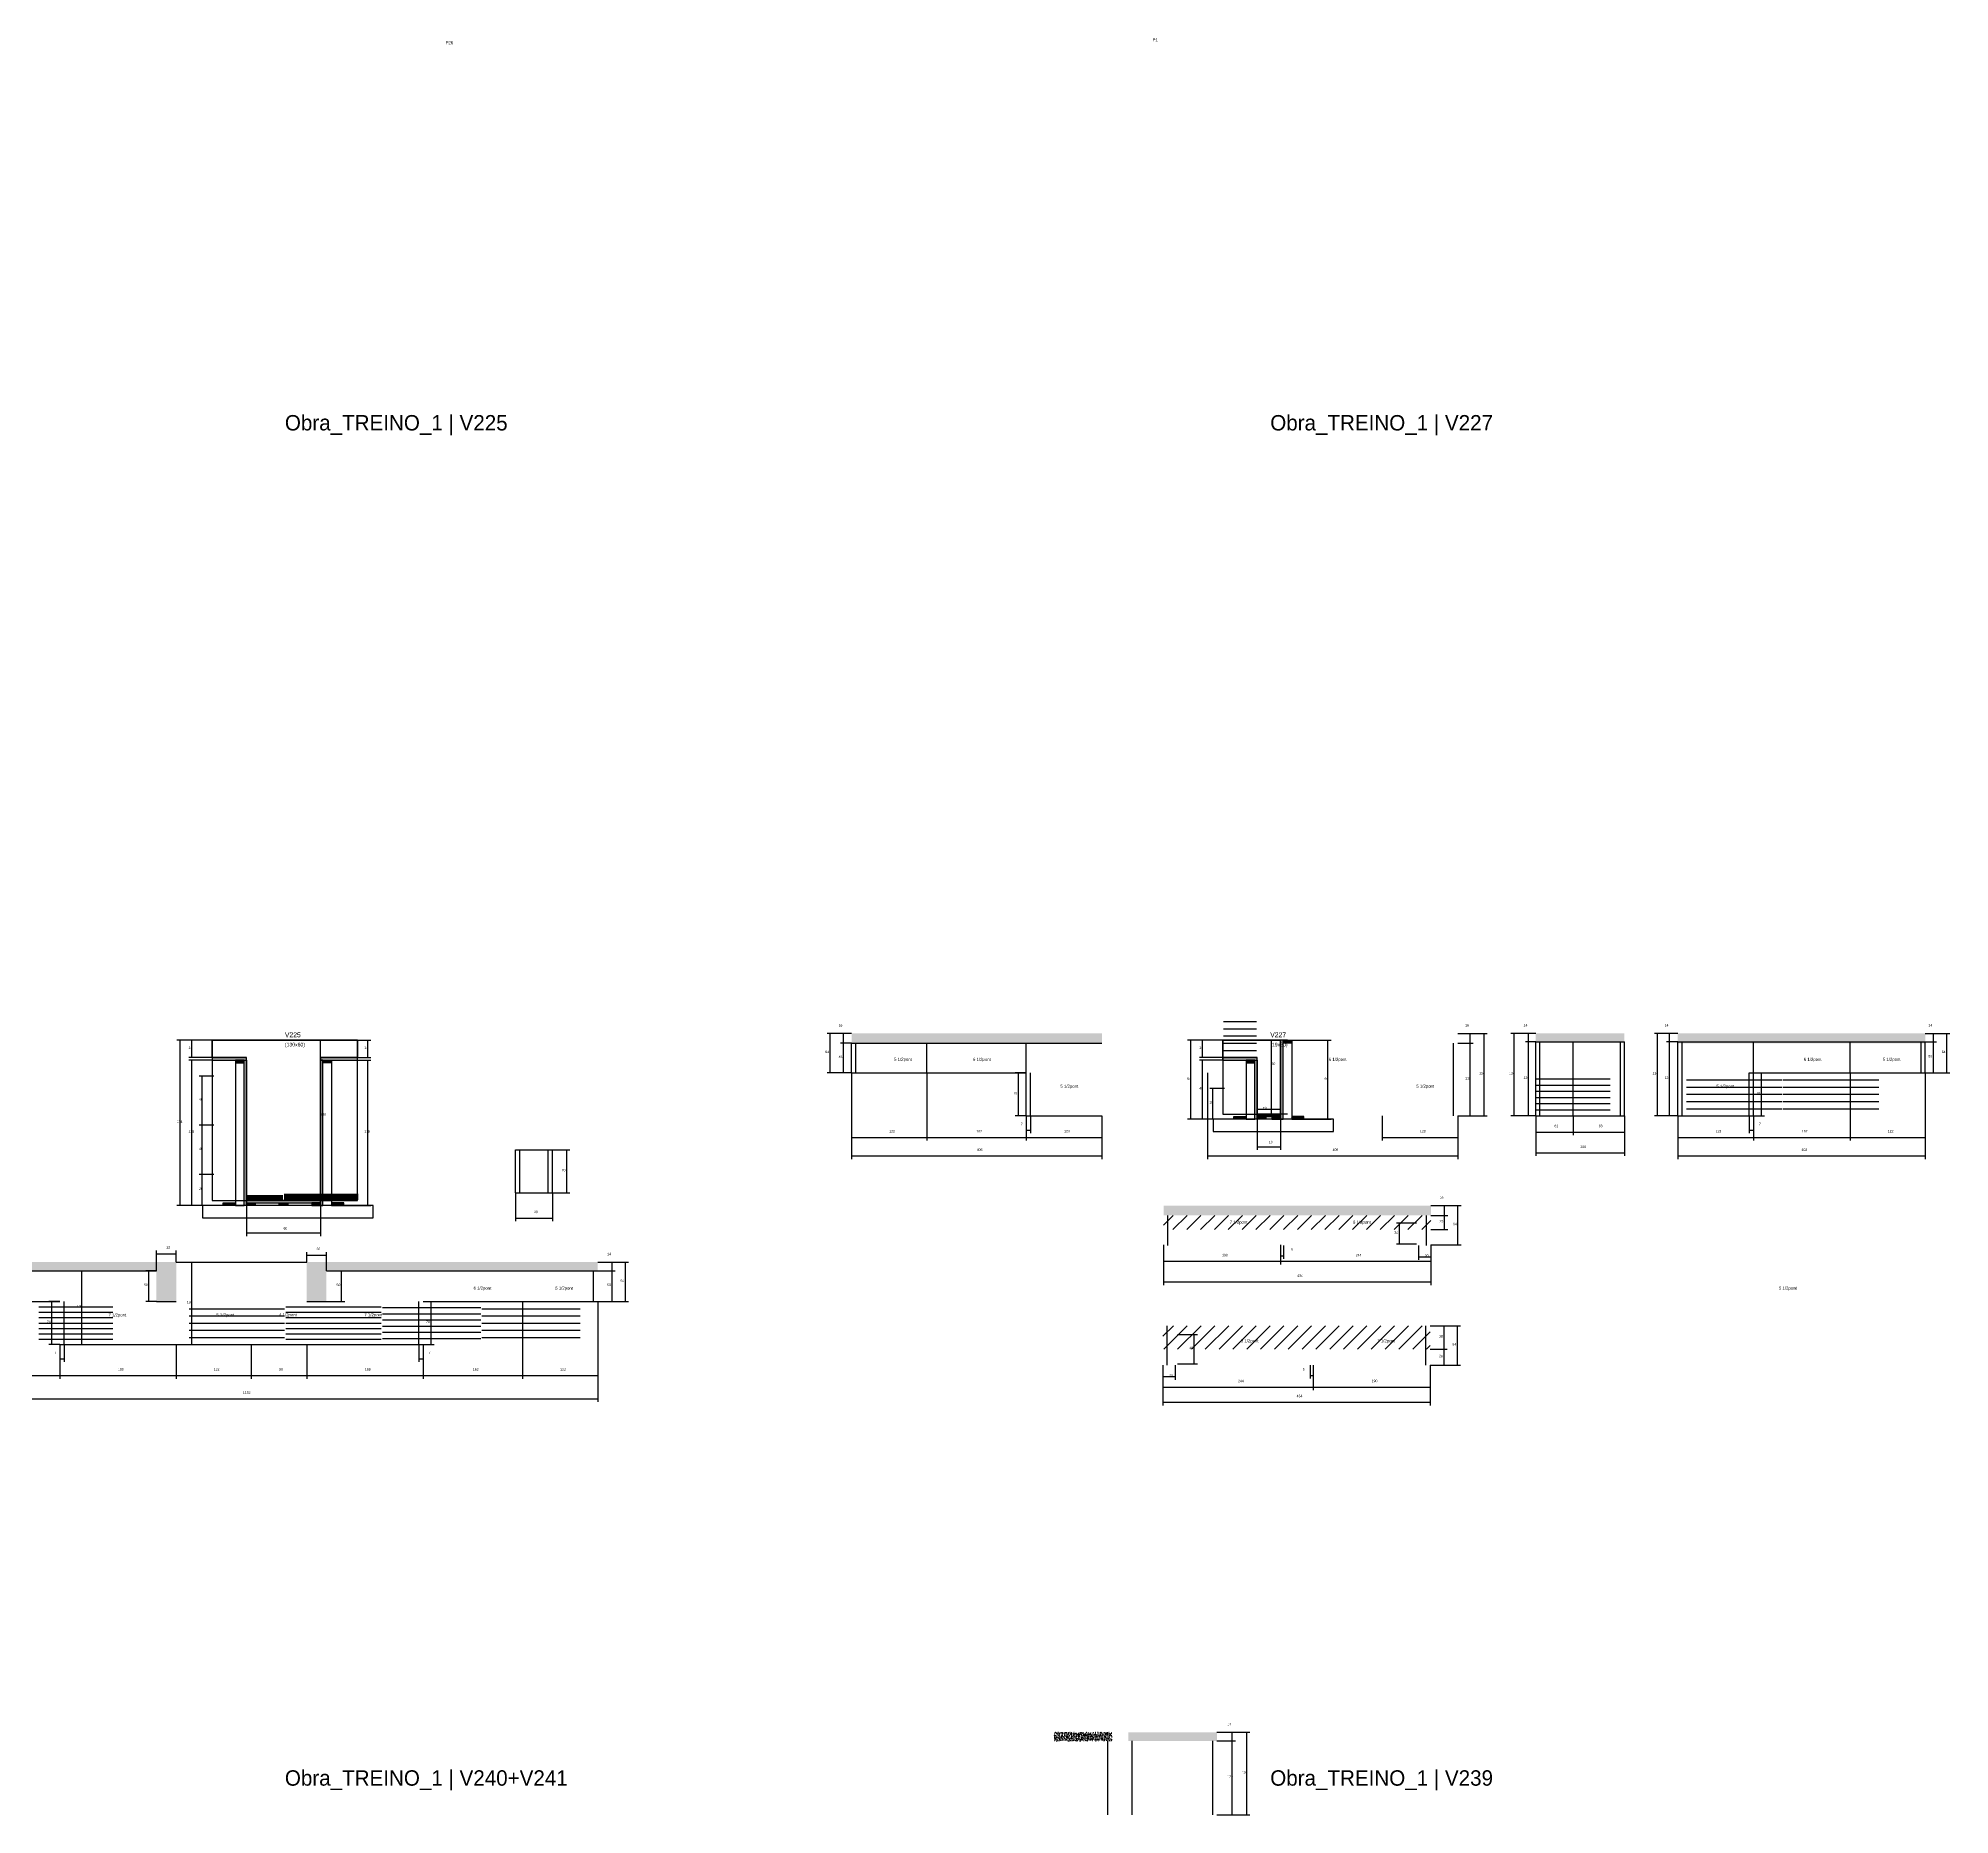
# Model space of a CAD drawing. Header units: metres. Extents: x -2848 to 22762, y -45195 to 1016.
# Drawn here: x 12400 to 15503, y -16657 to -13773 of the extents above; entities that cross this region are included whole.
import ezdxf

# ---------------------------------------------------------------- set-up
doc = ezdxf.new("R2010")
doc.units = ezdxf.units.M
for name, color, linetype in [('CONCRETO', 251, 'Continuous'), ('COTA', 4, 'Continuous'), ('Cota Seção (2x)', 4, 'Continuous'), ('Hachura', 253, 'Continuous'), ('LABEL_ID', 3, 'Continuous'), ('Madeira', 126, 'Continuous'), ('NOMENCLATURA', 7, 'Continuous'), ('Painéis', 200, 'Continuous'), ('REAPROVEITAMENTO', 251, 'Continuous'), ('SARR_2.2x7', 40, 'Continuous'), ('Texto Seção', 7, 'Continuous')]:
    doc.layers.add(name, color=color, linetype=linetype)

msp = doc.modelspace()

# ---------------------------------------------------------------- hatches: boundary and pattern name
at = {"layer": 'COTA'}
h = msp.add_hatch(dxfattribs=at)
h.set_pattern_fill('AR-CONC', scale=0.03)
h.paths.add_polyline_path([(14126.8, -15404.7), (14126.8, -15388.7), (14126.8, -15388.7), (13720.3, -15388.7), (13720.3, -15388.7), (13720.3, -15404.7), (13720.3, -15404.7), (14126.8, -15404.7)])
h = msp.add_hatch(dxfattribs=at)
h.set_pattern_fill('AR-CONC', scale=0.03)
h.paths.add_polyline_path([(14975, -15402.7), (14975, -15388.7), (14975, -15388.7), (14831, -15388.7), (14831, -15388.7), (14831, -15402.7), (14831, -15402.7), (14975, -15402.7)])
h = msp.add_hatch(dxfattribs=at)
h.set_pattern_fill('AR-CONC', scale=0.03)
h.paths.add_polyline_path([(15061.7, -15404.7), (15061.7, -15388.7), (15061.7, -15388.7), (15463.7, -15388.7), (15463.7, -15388.7), (15463.7, -15404.7), (15463.7, -15404.7), (15061.7, -15404.7)])
h = msp.add_hatch(dxfattribs=at)
h.set_pattern_fill('AR-CONC', scale=0.03)
h.paths.add_polyline_path([(14226.8, -15668.2), (14226.8, -15684.2), (14226.8, -15684.2), (14660.8, -15684.2), (14660.8, -15684.2), (14660.8, -15668.2), (14660.8, -15668.2), (14226.8, -15668.2)])
h = msp.add_hatch(dxfattribs=at)
h.set_pattern_fill('AR-CONC', scale=0.03)
h.paths.add_polyline_path([(12155.5, -15774), (12591.5, -15774), (12591.5, -15774), (12591.5, -15824), (12591.5, -15824), (12623.5, -15824), (12623.5, -15824), (12623.5, -15760), (12623.5, -15760), (12155.5, -15760), (12155.5, -15760), (12155.5, -15774)])
h = msp.add_hatch(dxfattribs=at)
h.set_pattern_fill('AR-CONC', scale=0.03)
h.paths.add_polyline_path([(13308, -15774), (12867.5, -15774), (12867.5, -15774), (12867.5, -15824), (12867.5, -15824), (12835.5, -15824), (12835.5, -15824), (12835.5, -15760), (12835.5, -15760), (13308, -15760), (13308, -15760), (13308, -15774)])
h = msp.add_hatch(dxfattribs=at)
h.set_pattern_fill('AR-CONC', scale=0.03)
h.paths.add_polyline_path([(14049, -16523.2), (14049, -16537.2), (14049, -16537.2), (14143, -16537.2), (14143, -16537.2), (14143, -16523.2), (14143, -16523.2), (14049, -16523.2)])
h = msp.add_hatch(dxfattribs=at)
h.set_pattern_fill('AR-CONC', scale=0.03)
h.paths.add_polyline_path([(14169.4, -16537.2), (14169.4, -16523.2), (14169.4, -16523.2), (14313.4, -16523.2), (14313.4, -16523.2), (14313.4, -16537.2), (14313.4, -16537.2), (14169.4, -16537.2)])
at = {"layer": 'Hachura'}
h = msp.add_hatch(color=8, dxfattribs=at)
h.dxf.hatch_style = 1
h.paths.add_polyline_path([(14420.8, -15400), (14416.8, -15400), (14416.8, -15400), (14416.8, -15528), (14416.8, -15528), (14420.8, -15528), (14420.8, -15528), (14420.8, -15400)])
h = msp.add_hatch(dxfattribs=at)
h.set_pattern_fill('ANSI31', scale=0.5)
h.paths.add_polyline_path([(14420.8, -15404.4), (14420.8, -15400), (14420.8, -15400), (14434.8, -15400), (14434.8, -15400), (14434.8, -15404.4), (14434.8, -15404.4), (14420.8, -15404.4)])
h = msp.add_hatch(color=8, dxfattribs=at)
h.dxf.hatch_style = 1
h.paths.add_polyline_path([(12737.8, -15432), (12737.8, -15428), (12737.8, -15428), (12682.2, -15428), (12682.2, -15428), (12682.2, -15432), (12682.2, -15432), (12737.8, -15432)])
h = msp.add_hatch(dxfattribs=at)
h.set_pattern_fill('ANSI31', scale=0.5)
h.paths.add_polyline_path([(12733.8, -15436.4), (12733.8, -15432), (12733.8, -15432), (12719.8, -15432), (12719.8, -15432), (12719.8, -15436.4), (12719.8, -15436.4), (12733.8, -15436.4)])
h = msp.add_hatch(color=8, dxfattribs=at)
h.dxf.hatch_style = 1
h.paths.add_polyline_path([(12733.8, -15432), (12737.8, -15432), (12737.8, -15432), (12737.8, -15668), (12737.8, -15668), (12733.8, -15668), (12733.8, -15668), (12733.8, -15432)])
h = msp.add_hatch(color=8, dxfattribs=at)
h.dxf.hatch_style = 1
h.paths.add_polyline_path([(12917.8, -15432), (12917.8, -15428), (12917.8, -15428), (12857.8, -15428), (12857.8, -15428), (12857.8, -15432), (12857.8, -15432), (12917.8, -15432)])
h = msp.add_hatch(color=8, dxfattribs=at)
h.dxf.hatch_style = 1
h.paths.add_polyline_path([(12861.8, -15432), (12857.8, -15432), (12857.8, -15432), (12857.8, -15668), (12857.8, -15668), (12861.8, -15668), (12861.8, -15668), (12861.8, -15432)])
h = msp.add_hatch(dxfattribs=at)
h.set_pattern_fill('ANSI31', scale=0.5)
h.paths.add_polyline_path([(12861.8, -15436.4), (12861.8, -15432), (12861.8, -15432), (12875.8, -15432), (12875.8, -15432), (12875.8, -15436.4), (12875.8, -15436.4), (12861.8, -15436.4)])
h = msp.add_hatch(color=8, dxfattribs=at)
h.dxf.hatch_style = 1
h.paths.add_polyline_path([(14378.8, -15432), (14378.8, -15428), (14378.8, -15428), (14323.2, -15428), (14323.2, -15428), (14323.2, -15432), (14323.2, -15432), (14378.8, -15432)])
h = msp.add_hatch(dxfattribs=at)
h.set_pattern_fill('ANSI31', scale=0.5)
h.paths.add_polyline_path([(14374.8, -15436.4), (14374.8, -15432), (14374.8, -15432), (14360.8, -15432), (14360.8, -15432), (14360.8, -15436.4), (14360.8, -15436.4), (14374.8, -15436.4)])
h = msp.add_hatch(color=8, dxfattribs=at)
h.dxf.hatch_style = 1
h.paths.add_polyline_path([(14374.8, -15428), (14378.8, -15428), (14378.8, -15428), (14378.8, -15528), (14378.8, -15528), (14374.8, -15528), (14374.8, -15528), (14374.8, -15428)])
h = msp.add_hatch(dxfattribs=at)
h.set_pattern_fill('ANSI31', scale=0.5)
h.paths.add_polyline_path([(14340.8, -15528), (14340.8, -15523.6), (14340.8, -15523.6), (14360.8, -15523.6), (14360.8, -15523.6), (14360.8, -15528), (14360.8, -15528), (14340.8, -15528)])
h = msp.add_hatch(color=8, dxfattribs=at)
h.dxf.hatch_style = 1
h.paths.add_polyline_path([(14416.8, -15523.6), (14416.8, -15520), (14416.8, -15520), (14378.8, -15520), (14378.8, -15520), (14378.8, -15523.6), (14378.8, -15523.6), (14416.8, -15523.6)])
h = msp.add_hatch(dxfattribs=at)
h.set_pattern_fill('ANSI31', scale=0.5)
h.paths.add_polyline_path([(14378.8, -15528), (14378.8, -15523.6), (14378.8, -15523.6), (14392.8, -15523.6), (14392.8, -15523.6), (14392.8, -15528), (14392.8, -15528), (14378.8, -15528)])
h = msp.add_hatch(dxfattribs=at)
h.set_pattern_fill('ANSI31', scale=0.5)
h.paths.add_polyline_path([(14416.8, -15528), (14416.8, -15523.6), (14416.8, -15523.6), (14402.8, -15523.6), (14402.8, -15523.6), (14402.8, -15528), (14402.8, -15528), (14416.8, -15528)])
h = msp.add_hatch(dxfattribs=at)
h.set_pattern_fill('ANSI31', scale=0.5)
h.paths.add_polyline_path([(14454.8, -15528), (14454.8, -15523.6), (14454.8, -15523.6), (14434.8, -15523.6), (14434.8, -15523.6), (14434.8, -15528), (14434.8, -15528), (14454.8, -15528)])
h = msp.add_hatch(dxfattribs=at)
h.set_pattern_fill('ANSI31', scale=0.5)
h.paths.add_polyline_path([(12699.8, -15668), (12699.8, -15663.6), (12699.8, -15663.6), (12719.8, -15663.6), (12719.8, -15663.6), (12719.8, -15668), (12719.8, -15668), (12699.8, -15668)])
h = msp.add_hatch(color=8, dxfattribs=at)
h.dxf.hatch_style = 1
h.paths.add_polyline_path([(12857.8, -15663.6), (12857.8, -15660), (12857.8, -15660), (12737.8, -15660), (12737.8, -15660), (12737.8, -15663.6), (12737.8, -15663.6), (12857.8, -15663.6)])
h = msp.add_hatch(dxfattribs=at)
h.set_pattern_fill('ANSI31', scale=0.5)
h.paths.add_polyline_path([(12737.8, -15668), (12737.8, -15663.6), (12737.8, -15663.6), (12751.8, -15663.6), (12751.8, -15663.6), (12751.8, -15668), (12751.8, -15668), (12737.8, -15668)])
h = msp.add_hatch(dxfattribs=at)
h.set_pattern_fill('ANSI31', scale=0.5)
h.paths.add_polyline_path([(12790.8, -15668), (12790.8, -15663.6), (12790.8, -15663.6), (12804.8, -15663.6), (12804.8, -15663.6), (12804.8, -15668), (12804.8, -15668), (12790.8, -15668)])
h = msp.add_hatch(dxfattribs=at)
h.set_pattern_fill('ANSI31', scale=0.5)
h.paths.add_polyline_path([(12857.8, -15668), (12857.8, -15663.6), (12857.8, -15663.6), (12843.8, -15663.6), (12843.8, -15663.6), (12843.8, -15668), (12843.8, -15668), (12857.8, -15668)])
h = msp.add_hatch(dxfattribs=at)
h.set_pattern_fill('ANSI31', scale=0.5)
h.paths.add_polyline_path([(12895.8, -15668), (12895.8, -15663.6), (12895.8, -15663.6), (12875.8, -15663.6), (12875.8, -15663.6), (12875.8, -15668), (12875.8, -15668), (12895.8, -15668)])
at = {"layer": 'REAPROVEITAMENTO'}
h = msp.add_hatch(dxfattribs=at)
h.set_pattern_fill('ANSI31', scale=5)
h.paths.add_polyline_path([(14226.8, -15684.2), (14226.8, -15707.2), (14226.8, -15707.2), (14660.8, -15707.2), (14660.8, -15707.2), (14660.8, -15684.2), (14660.8, -15684.2), (14226.8, -15684.2)])
h = msp.add_hatch(dxfattribs=at)
h.set_pattern_fill('ANSI31', scale=5)
h.paths.add_polyline_path([(14659.8, -15901.6), (14659.8, -15863.6), (14659.8, -15863.6), (14225.8, -15863.6), (14225.8, -15863.6), (14225.8, -15901.6), (14225.8, -15901.6), (14659.8, -15901.6)])

# ---------------------------------------------------------------- linework, layer by layer
at = {"layer": 'CONCRETO'}
for points in [[(12682.2, -15428), (12682.2, -15400), (12917.8, -15400), (12917.8, -15428), (12857.8, -15428), (12857.8, -15660), (12737.8, -15660), (12737.8, -15428)], [(12682.2, -15660), (12917.8, -15660), (12917.8, -15400), (12682.2, -15400)], [(14323.2, -15428), (14323.2, -15400), (14416.8, -15400), (14416.8, -15428), (14416.8, -15428), (14416.8, -15520), (14378.8, -15520), (14378.8, -15428)], [(14323.2, -15520), (14416.8, -15520), (14416.8, -15400), (14323.2, -15400)]]:
    msp.add_lwpolyline(points, close=True, dxfattribs=at)
at = {"layer": 'COTA'}
for p, q in [((13720.3, -15388.7), (13680.6, -15388.7)), ((13685.6, -15452.7), (13685.6, -15388.7)), ((13720.3, -15388.7), (13702.2, -15388.7)), ((13707.2, -15404.7), (13707.2, -15388.7)), ((15463.7, -15388.7), (15481.8, -15388.7)), ((15463.7, -15388.7), (15503.4, -15388.7)), ((15476.8, -15402.7), (15476.8, -15388.7)), ((15498.4, -15452.7), (15498.4, -15388.7)), ((12682.2, -15400), (12624.8, -15400)), ((12629.8, -15668), (12629.8, -15400)), ((12682.2, -15400), (12644.1, -15400)), ((12649.1, -15428), (12649.1, -15400)), ((12917.8, -15400), (12939.6, -15400)), ((12934.6, -15428), (12934.6, -15400)), ((13720.3, -15404.7), (13702.2, -15404.7)), ((14323.2, -15400), (14265.8, -15400)), ((14270.8, -15528), (14270.8, -15400)), ((14323.2, -15400), (14285.2, -15400)), ((14290.2, -15428), (14290.2, -15400)), ((14434.8, -15400), (14498.7, -15400)), ((14493.7, -15528), (14493.7, -15400)), ((15463.7, -15402.7), (15481.8, -15402.7)), ((12682.2, -15428), (12644.1, -15428)), ((12682.2, -15432), (12644.1, -15432)), ((12649.1, -15668), (12649.1, -15432)), ((12917.8, -15428), (12939.6, -15428)), ((12917.8, -15432), (12939.6, -15432)), ((12934.6, -15668), (12934.6, -15432)), ((13720.3, -15452.7), (13680.6, -15452.7)), ((13720.3, -15452.7), (13720.3, -15562.7)), ((13842.3, -15452.7), (13842.3, -15562.7)), ((13842.3, -15452.7), (13842.3, -15562.7)), ((14323.2, -15428), (14285.2, -15428)), ((14323.2, -15432), (14285.2, -15432)), ((14290.2, -15528), (14290.2, -15432)), ((15341.7, -15452.7), (15341.7, -15562.7)), ((15341.7, -15452.7), (15341.7, -15562.7)), ((15463.7, -15452.7), (15463.7, -15562.7)), ((15463.7, -15452.7), (15503.4, -15452.7)), ((12684.5, -15458), (12660.9, -15458)), ((12665.9, -15538), (12665.9, -15458)), ((14325.5, -15478), (14302, -15478)), ((14307, -15528), (14307, -15478)), ((12684.5, -15538), (12660.9, -15538)), ((12684.5, -15538), (12660.9, -15538)), ((12665.9, -15618), (12665.9, -15538)), ((14003.8, -15522.7), (14003.8, -15562.7)), ((14003.8, -15522.7), (14003.8, -15550.9)), ((14003.8, -15545.9), (14010.8, -15545.9)), ((14010.8, -15522.7), (14010.8, -15550.9)), ((14345.2, -15528), (14265.8, -15528)), ((14345.2, -15528), (14285.2, -15528)), ((14325.5, -15528), (14302, -15528)), ((14378.8, -15528), (14378.8, -15577.7)), ((14416.8, -15528), (14416.8, -15577.7)), ((14450.4, -15528), (14498.7, -15528)), ((14831, -15522.7), (14831, -15554.2)), ((14831, -15522.7), (14831, -15587.7)), ((14831, -15549.2), (14892, -15549.2)), ((14892, -15522.7), (14892, -15554.2)), ((14892, -15522.7), (14892, -15554.2)), ((14892, -15549.2), (14975, -15549.2)), ((14975, -15522.7), (14975, -15554.2)), ((14975, -15522.7), (14975, -15587.7)), ((15177.7, -15522.7), (15177.7, -15550.9)), ((15177.7, -15545.9), (15184.7, -15545.9)), ((15184.7, -15522.7), (15184.7, -15562.7)), ((15184.7, -15522.7), (15184.7, -15550.9)), ((13720.3, -15557.7), (13842.3, -15557.7)), ((13842.3, -15557.7), (14003.8, -15557.7)), ((14378.8, -15572.7), (14416.8, -15572.7)), ((15184.7, -15557.7), (15341.7, -15557.7)), ((15341.7, -15557.7), (15463.7, -15557.7)), ((14831, -15582.7), (14975, -15582.7)), ((12684.5, -15618), (12660.9, -15618)), ((12684.5, -15618), (12660.9, -15618)), ((12665.9, -15668), (12665.9, -15618)), ((12704.2, -15668), (12624.8, -15668)), ((12704.2, -15668), (12644.1, -15668)), ((12684.5, -15668), (12660.9, -15668)), ((12737.8, -15668), (12737.8, -15717.7)), ((12857.8, -15668), (12857.8, -15717.7)), ((12891.4, -15668), (12939.6, -15668)), ((13174.5, -15647.8), (13174.5, -15693.7)), ((13234.5, -15647.8), (13234.5, -15693.7)), ((14660.8, -15668.2), (14709.8, -15668.2)), ((14704.8, -15732.2), (14704.8, -15668.2)), ((13174.5, -15688.7), (13234.5, -15688.7)), ((14660.8, -15684.2), (14688.2, -15684.2)), ((14683.2, -15707.2), (14683.2, -15684.2)), ((12737.8, -15712.7), (12857.8, -15712.7)), ((14226.8, -15732.2), (14226.8, -15763.7)), ((14226.8, -15732.2), (14226.8, -15797.3)), ((14416.8, -15732.2), (14416.8, -15763.7)), ((14416.8, -15732.2), (14416.8, -15763.7)), ((14660.8, -15707.2), (14688.2, -15707.2)), ((14660.8, -15732.2), (14660.8, -15763.7)), ((14660.8, -15732.2), (14660.8, -15797.3)), ((14660.8, -15732.2), (14709.8, -15732.2)), ((13308, -15760), (13336.4, -15760)), ((13308, -15760), (13358, -15760)), ((13331.4, -15774), (13331.4, -15760)), ((13353, -15824), (13353, -15760)), ((14226.8, -15758.7), (14416.8, -15758.7)), ((14416.8, -15758.7), (14660.8, -15758.7)), ((13308, -15774), (13336.4, -15774)), ((14226.8, -15792.3), (14660.8, -15792.3)), ((13186, -15824), (13186, -15949.3)), ((13186, -15824), (13186, -15949.3)), ((13308, -15824), (13308, -15986.8)), ((13308, -15824), (13308, -15949.3)), ((13308, -15824), (13358, -15824)), ((14659.8, -15863.6), (14687.2, -15863.6)), ((14659.8, -15863.6), (14708.8, -15863.6)), ((14682.2, -15901.6), (14682.2, -15863.6)), ((14703.8, -15927.6), (14703.8, -15863.6)), ((12434.5, -15894), (12434.5, -15949.3)), ((12434.5, -15894), (12434.5, -15922.2)), ((12434.5, -15917.2), (12441.5, -15917.2)), ((12441.5, -15894), (12441.5, -15922.2)), ((13017.5, -15894), (13017.5, -15922.2)), ((13017.5, -15917.2), (13024.5, -15917.2)), ((13024.5, -15894), (13024.5, -15949.3)), ((13024.5, -15894), (13024.5, -15922.2)), ((14659.8, -15901.6), (14687.2, -15901.6)), ((12277.5, -15944.3), (12434.5, -15944.3)), ((13024.5, -15944.3), (13186, -15944.3)), ((13186, -15944.3), (13308, -15944.3)), ((14225.8, -15927.6), (14225.8, -15968.1)), ((14225.8, -15927.6), (14225.8, -15992.6)), ((14469.8, -15927.6), (14469.8, -15968.1)), ((14469.8, -15927.6), (14469.8, -15968.1)), ((14659.8, -15927.6), (14659.8, -15968.1)), ((14659.8, -15927.6), (14659.8, -15992.6)), ((14659.8, -15927.6), (14708.8, -15927.6)), ((12155.5, -15981.8), (13308, -15981.8)), ((14225.8, -15963.1), (14469.8, -15963.1)), ((14469.8, -15963.1), (14659.8, -15963.1)), ((14225.8, -15987.6), (14659.8, -15987.6))]:
    msp.add_line(p, q, dxfattribs=at)
at = {"layer": 'Cota Seção (2x)'}
for p, q in [((14704.6, -15388.7), (14729.6, -15388.7)), ((14704.6, -15388.7), (14752.2, -15388.7)), ((14724.6, -15404.7), (14724.6, -15388.7)), ((14747.2, -15522.7), (14747.2, -15388.7)), ((14831, -15388.7), (14790.9, -15388.7)), ((14795.9, -15522.7), (14795.9, -15388.7)), ((14831, -15388.7), (14814.4, -15388.7)), ((14819.4, -15402.7), (14819.4, -15388.7)), ((15061.7, -15388.7), (15024, -15388.7)), ((15029, -15522.7), (15029, -15388.7)), ((15061.7, -15388.7), (15043.5, -15388.7)), ((15048.5, -15402.7), (15048.5, -15388.7)), ((12868.8, -15400), (12852.8, -15400)), ((12857.8, -15660), (12857.8, -15400)), ((13720.3, -15404.7), (13702.2, -15404.7)), ((13707.2, -15452.7), (13707.2, -15404.7)), ((14427.8, -15400), (14397.1, -15400)), ((14402.1, -15520), (14402.1, -15400)), ((14704.6, -15404.7), (14729.6, -15404.7)), ((14704.6, -15404.7), (14729.6, -15404.7)), ((14724.6, -15522.7), (14724.6, -15404.7)), ((14831, -15402.7), (14814.4, -15402.7)), ((14831, -15402.7), (14814.4, -15402.7)), ((14819.4, -15522.7), (14819.4, -15402.7)), ((15061.7, -15402.7), (15043.5, -15402.7)), ((15061.7, -15402.7), (15043.5, -15402.7)), ((15048.5, -15522.7), (15048.5, -15402.7)), ((15463.7, -15402.7), (15481.8, -15402.7)), ((15476.8, -15452.7), (15476.8, -15402.7)), ((13720.3, -15452.7), (13702.2, -15452.7)), ((13720.3, -15452.7), (13720.3, -15592.7)), ((14003.8, -15452.7), (13986, -15452.7)), ((13991, -15522.7), (13991, -15452.7)), ((14298.1, -15452.7), (14298.1, -15592.7)), ((15184.7, -15452.7), (15202.5, -15452.7)), ((15197.5, -15522.7), (15197.5, -15452.7)), ((15463.7, -15452.7), (15481.8, -15452.7)), ((15463.7, -15452.7), (15463.7, -15592.7)), ((14378.8, -15528), (14378.8, -15507)), ((14378.8, -15512), (14416.8, -15512)), ((14416.8, -15528), (14416.8, -15507)), ((14003.8, -15522.7), (13986, -15522.7)), ((14003.8, -15522.7), (14003.8, -15562.7)), ((14126.8, -15522.7), (14126.8, -15562.7)), ((14126.8, -15522.7), (14126.8, -15592.7)), ((14427.8, -15520), (14397.1, -15520)), ((14581.6, -15522.7), (14581.6, -15562.7)), ((14704.6, -15522.7), (14704.6, -15562.7)), ((14704.6, -15522.7), (14704.6, -15592.7)), ((14704.6, -15522.7), (14729.6, -15522.7)), ((14704.6, -15522.7), (14752.2, -15522.7)), ((14831, -15522.7), (14790.9, -15522.7)), ((14831, -15522.7), (14814.4, -15522.7)), ((15061.7, -15522.7), (15024, -15522.7)), ((15061.7, -15522.7), (15043.5, -15522.7)), ((15061.7, -15522.7), (15061.7, -15562.7)), ((15061.7, -15522.7), (15061.7, -15592.7)), ((15184.7, -15522.7), (15202.5, -15522.7)), ((15184.7, -15522.7), (15184.7, -15562.7)), ((13234.5, -15577.8), (13262.6, -15577.8)), ((13257.6, -15647.8), (13257.6, -15577.8)), ((14003.8, -15557.7), (14126.8, -15557.7)), ((14581.6, -15557.7), (14704.6, -15557.7)), ((15061.7, -15557.7), (15184.7, -15557.7)), ((13720.3, -15587.7), (14126.8, -15587.7)), ((14298.1, -15587.7), (14704.6, -15587.7)), ((15061.7, -15587.7), (15463.7, -15587.7)), ((12737.8, -15668), (12737.8, -15655)), ((12737.8, -15660), (12857.8, -15660)), ((12868.8, -15660), (12852.8, -15660)), ((12857.8, -15668), (12857.8, -15655)), ((13234.5, -15647.8), (13262.6, -15647.8)), ((14660.8, -15668.2), (14688.2, -15668.2)), ((14683.2, -15684.2), (14683.2, -15668.2)), ((14637.3, -15697), (14604.9, -15697)), ((14609.9, -15731), (14609.9, -15697)), ((14660.8, -15684.2), (14688.2, -15684.2)), ((14416.8, -15733.2), (14416.8, -15754.8)), ((14421.8, -15733.2), (14421.8, -15754.8)), ((14637.3, -15731), (14604.9, -15731)), ((14640.8, -15733.2), (14640.8, -15756.6)), ((14660.8, -15733.2), (14660.8, -15756.6)), ((12591.5, -15774), (12591.5, -15741.4)), ((12591.5, -15746.4), (12623.5, -15746.4)), ((12623.5, -15760), (12623.5, -15741.4)), ((12647.1, -15760), (12654.1, -15760)), ((12649.1, -15894), (12649.1, -15760)), ((12835.5, -15760), (12835.5, -15743.8)), ((12835.5, -15748.8), (12867.5, -15748.8)), ((12867.5, -15774), (12867.5, -15743.8)), ((14416.8, -15749.8), (14421.8, -15749.8)), ((14640.8, -15751.6), (14660.8, -15751.6)), ((12465.6, -15774), (12475.1, -15774)), ((12470.1, -15894), (12470.1, -15774)), ((12591.5, -15774), (12574.2, -15774)), ((12579.2, -15824), (12579.2, -15774)), ((12867.5, -15774), (12897.1, -15774)), ((12892.1, -15824), (12892.1, -15774)), ((13308, -15774), (13336.4, -15774)), ((13331.4, -15824), (13331.4, -15774)), ((12434.5, -15824), (12416.7, -15824)), ((12421.7, -15894), (12421.7, -15824)), ((12591.5, -15824), (12574.2, -15824)), ((12867.5, -15824), (12897.1, -15824)), ((13024.5, -15824), (13042.3, -15824)), ((13037.3, -15894), (13037.3, -15824)), ((13308, -15824), (13336.4, -15824)), ((14249.3, -15877.4), (14281.7, -15877.4)), ((14276.7, -15925.4), (14276.7, -15877.4)), ((12434.5, -15894), (12416.7, -15894)), ((12434.5, -15894), (12434.5, -15949.3)), ((12465.6, -15894), (12475.1, -15894)), ((12623.5, -15894), (12623.5, -15949.3)), ((12623.5, -15894), (12623.5, -15949.3)), ((12647.1, -15894), (12654.1, -15894)), ((12745.5, -15894), (12745.5, -15949.3)), ((12745.5, -15894), (12745.5, -15949.3)), ((12835.5, -15894), (12835.5, -15949.3)), ((12835.5, -15894), (12835.5, -15949.3)), ((13024.5, -15894), (13042.3, -15894)), ((13024.5, -15894), (13024.5, -15949.3)), ((14659.8, -15901.6), (14687.2, -15901.6)), ((14682.2, -15927.6), (14682.2, -15901.6)), ((12434.5, -15944.3), (12623.5, -15944.3)), ((12623.5, -15944.3), (12745.5, -15944.3)), ((12745.5, -15944.3), (12835.5, -15944.3)), ((12835.5, -15944.3), (13024.5, -15944.3)), ((14225.8, -15927.6), (14225.8, -15951)), ((14225.8, -15946), (14245.8, -15946)), ((14245.8, -15927.6), (14245.8, -15951)), ((14249.3, -15925.4), (14281.7, -15925.4)), ((14464.8, -15927.6), (14464.8, -15949.2)), ((14464.8, -15944.2), (14469.8, -15944.2)), ((14469.8, -15927.6), (14469.8, -15949.2)), ((14659.8, -15927.6), (14687.2, -15927.6)), ((14313.4, -16523.2), (14343.4, -16523.2)), ((14313.4, -16523.2), (14366.8, -16523.2)), ((14313.4, -16537.2), (14343.4, -16537.2)), ((14313.4, -16537.2), (14343.4, -16537.2)), ((14338.4, -16537.2), (14338.4, -16523.2)), ((14338.4, -16657.2), (14338.4, -16537.2)), ((14361.8, -16657.2), (14361.8, -16523.2)), ((14313.4, -16657.2), (14343.4, -16657.2)), ((14313.4, -16657.2), (14366.8, -16657.2))]:
    msp.add_line(p, q, dxfattribs=at)
at = {"layer": 'Madeira'}
for points in [[(14420.8, -15404.4), (14420.8, -15400), (14434.8, -15400), (14434.8, -15404.4)], [(14420.8, -15400), (14434.8, -15400), (14434.8, -15528), (14420.8, -15528)], [(12733.8, -15436.4), (12733.8, -15432), (12719.8, -15432), (12719.8, -15436.4)], [(12733.8, -15432), (12719.8, -15432), (12719.8, -15668), (12733.8, -15668)], [(12861.8, -15436.4), (12861.8, -15432), (12875.8, -15432), (12875.8, -15436.4)], [(12861.8, -15432), (12875.8, -15432), (12875.8, -15668), (12861.8, -15668)], [(14374.8, -15436.4), (14374.8, -15432), (14360.8, -15432), (14360.8, -15436.4)], [(14374.8, -15432), (14360.8, -15432), (14360.8, -15528), (14374.8, -15528)], [(14307.4, -15548), (14502.5, -15548), (14502.5, -15528), (14307.4, -15528)], [(14340.8, -15528), (14340.8, -15523.6), (14360.8, -15523.6), (14360.8, -15528)], [(14378.8, -15528), (14378.8, -15523.6), (14392.8, -15523.6), (14392.8, -15528)], [(14416.8, -15528), (14416.8, -15523.6), (14402.8, -15523.6), (14402.8, -15528)], [(14454.8, -15528), (14454.8, -15523.6), (14434.8, -15523.6), (14434.8, -15528)], [(12666.3, -15688), (12943.5, -15688), (12943.5, -15668), (12666.3, -15668)], [(12699.8, -15668), (12699.8, -15663.6), (12719.8, -15663.6), (12719.8, -15668)], [(12737.8, -15668), (12737.8, -15663.6), (12751.8, -15663.6), (12751.8, -15668)], [(12790.8, -15668), (12790.8, -15663.6), (12804.8, -15663.6), (12804.8, -15668)], [(12857.8, -15668), (12857.8, -15663.6), (12843.8, -15663.6), (12843.8, -15668)], [(12895.8, -15668), (12895.8, -15663.6), (12875.8, -15663.6), (12875.8, -15668)]]:
    msp.add_lwpolyline(points, close=True, dxfattribs=at)
at = {"layer": 'Painéis'}
for p, q in [((13720.3, -15404.7), (14003.8, -15404.7)), ((13720.3, -15452.7), (13720.3, -15404.7)), ((13842.3, -15452.7), (13842.3, -15404.7)), ((14003.8, -15404.7), (14126.8, -15404.7)), ((14003.8, -15452.7), (14003.8, -15404.7)), ((14831, -15402.7), (14975, -15402.7)), ((14831, -15522.7), (14831, -15402.7)), ((14892, -15522.7), (14892, -15402.7)), ((14975, -15522.7), (14975, -15402.7)), ((15061.7, -15402.7), (15184.7, -15402.7)), ((15061.7, -15522.7), (15061.7, -15402.7)), ((15184.7, -15402.7), (15463.7, -15402.7)), ((15184.7, -15452.7), (15184.7, -15402.7)), ((15341.7, -15452.7), (15341.7, -15402.7)), ((15463.7, -15452.7), (15463.7, -15402.7)), ((12682.2, -15428), (12737.8, -15428)), ((12737.8, -15432), (12737.8, -15428)), ((12737.8, -15668), (12737.8, -15432)), ((12857.8, -15428), (12917.8, -15428)), ((12857.8, -15432), (12857.8, -15428)), ((12857.8, -15668), (12857.8, -15432)), ((12917.8, -15432), (12917.8, -15428)), ((13720.3, -15452.7), (14003.8, -15452.7)), ((14003.8, -15522.7), (14003.8, -15452.7)), ((14323.2, -15428), (14378.8, -15428)), ((14323.2, -15432), (14323.2, -15428)), ((14378.8, -15432), (14378.8, -15428)), ((14378.8, -15528), (14378.8, -15432)), ((15184.7, -15452.7), (15463.7, -15452.7)), ((15184.7, -15522.7), (15184.7, -15452.7)), ((14003.8, -15522.7), (14126.8, -15522.7)), ((14003.8, -15522.7), (14126.8, -15522.7)), ((14831, -15522.7), (14975, -15522.7)), ((15061.7, -15522.7), (15184.7, -15522.7)), ((13174.5, -15577.8), (13234.5, -15577.8)), ((13174.5, -15647.8), (13174.5, -15577.8)), ((13174.5, -15577.8), (13234.5, -15577.8)), ((13234.5, -15647.8), (13234.5, -15577.8)), ((12737.8, -15660), (12857.8, -15660)), ((12737.8, -15663.6), (12737.8, -15660)), ((12737.8, -15660), (12857.8, -15660)), ((12857.8, -15663.6), (12857.8, -15660)), ((13174.5, -15647.8), (13234.5, -15647.8)), ((13174.5, -15647.8), (13234.5, -15647.8)), ((12623.5, -15760), (12835.5, -15760)), ((12155.5, -15774), (12434.5, -15774)), ((12434.5, -15774), (12591.5, -15774)), ((12867.5, -15774), (13024.5, -15774)), ((13024.5, -15774), (13308, -15774)), ((12155.5, -15824), (12434.5, -15824)), ((12591.5, -15824), (12623.5, -15824)), ((12835.5, -15824), (12867.5, -15824)), ((13024.5, -15824), (13308, -15824)), ((12434.5, -15894), (13024.5, -15894))]:
    msp.add_line(p, q, dxfattribs=at)
for points in [[(14420.8, -15400), (14416.8, -15400), (14416.8, -15528), (14420.8, -15528)], [(12737.8, -15432), (12737.8, -15428), (12682.2, -15428), (12682.2, -15432)], [(12733.8, -15432), (12737.8, -15432), (12737.8, -15668), (12733.8, -15668)], [(12917.8, -15432), (12917.8, -15428), (12857.8, -15428), (12857.8, -15432)], [(12861.8, -15432), (12857.8, -15432), (12857.8, -15668), (12861.8, -15668)], [(14378.8, -15432), (14378.8, -15428), (14323.2, -15428), (14323.2, -15432)], [(14374.8, -15432), (14378.8, -15432), (14378.8, -15528), (14374.8, -15528)], [(14416.8, -15523.6), (14416.8, -15520), (14378.8, -15520), (14378.8, -15523.6)], [(12857.8, -15663.6), (12857.8, -15660), (12737.8, -15660), (12737.8, -15663.6)]]:
    msp.add_lwpolyline(points, close=True, dxfattribs=at)
at = {"layer": 'SARR_2.2x7'}
for p, q in [((14324.2, -15369.7), (14377.7, -15369.7)), ((14324.2, -15381.3), (14377.7, -15381.3)), ((14324.2, -15393), (14377.7, -15393)), ((13727.3, -15452.7), (13727.3, -15404.7)), ((14324.2, -15404.7), (14377.7, -15404.7)), ((14324.2, -15416.3), (14377.7, -15416.3)), ((14697.6, -15522.7), (14697.6, -15404.7)), ((14837.6, -15522.7), (14837.6, -15402.7)), ((14968.5, -15522.7), (14968.5, -15402.7)), ((15068.7, -15522.7), (15068.7, -15402.7)), ((15456.7, -15452.7), (15456.7, -15402.7)), ((14010.8, -15522.7), (14010.8, -15452.7)), ((15177.7, -15452.7), (15184.7, -15452.7)), ((15177.7, -15522.7), (15177.7, -15452.7)), ((14832, -15462.7), (14952, -15462.7)), ((14832, -15472.7), (14952, -15472.7)), ((14832, -15482.7), (14952, -15482.7)), ((15076, -15464.4), (15231, -15464.4)), ((15076, -15476), (15231, -15476)), ((15076, -15487.7), (15231, -15487.7)), ((15233, -15464.4), (15388, -15464.4)), ((15233, -15476), (15388, -15476)), ((15233, -15487.7), (15388, -15487.7)), ((14832, -15492.7), (14952, -15492.7)), ((14832, -15502.7), (14952, -15502.7)), ((14832, -15512.7), (14952, -15512.7)), ((15076, -15499.4), (15231, -15499.4)), ((15076, -15511), (15231, -15511)), ((15233, -15499.4), (15388, -15499.4)), ((15233, -15511), (15388, -15511)), ((13181.5, -15647.8), (13181.5, -15577.8)), ((13227.5, -15647.8), (13227.5, -15577.8)), ((12738.8, -15652.1), (12796.8, -15652.1)), ((12738.8, -15653.4), (12796.8, -15653.4)), ((12738.8, -15654.7), (12796.8, -15654.7)), ((12738.8, -15656.1), (12796.8, -15656.1)), ((12738.8, -15657.4), (12796.8, -15657.4)), ((12738.8, -15658.7), (12796.8, -15658.7)), ((12798.8, -15649.8), (12918.8, -15649.8)), ((12798.8, -15651.9), (12918.8, -15651.9)), ((12798.8, -15653.9), (12918.8, -15653.9)), ((12798.8, -15655.9), (12918.8, -15655.9)), ((12798.8, -15658), (12918.8, -15658)), ((14233.8, -15707.2), (14233.8, -15684.2)), ((14653.8, -15707.2), (14653.8, -15684.2)), ((14233.8, -15733.2), (14233.8, -15707.2)), ((14653.8, -15733.2), (14653.8, -15707.2)), ((13301, -15824), (13301, -15774)), ((12441.5, -15894), (12441.5, -15824)), ((13017.5, -15894), (13017.5, -15824)), ((12400.5, -15832.8), (12520.5, -15832.8)), ((12400.5, -15841.5), (12520.5, -15841.5)), ((12400.5, -15850.2), (12520.5, -15850.2)), ((12400.5, -15859), (12520.5, -15859)), ((12644.5, -15835.7), (12799.5, -15835.7)), ((12644.5, -15847.3), (12799.5, -15847.3)), ((12644.5, -15859), (12799.5, -15859)), ((12801.5, -15832.8), (12956.5, -15832.8)), ((12801.5, -15841.5), (12956.5, -15841.5)), ((12801.5, -15850.2), (12956.5, -15850.2)), ((12801.5, -15859), (12956.5, -15859)), ((12958.5, -15834), (13118, -15834)), ((12958.5, -15844), (13118, -15844)), ((12958.5, -15854), (13118, -15854)), ((13120, -15835.7), (13279.5, -15835.7)), ((13120, -15847.3), (13279.5, -15847.3)), ((13120, -15859), (13279.5, -15859)), ((12400.5, -15867.8), (12520.5, -15867.8)), ((12400.5, -15876.5), (12520.5, -15876.5)), ((12400.5, -15885.2), (12520.5, -15885.2)), ((12644.5, -15870.7), (12799.5, -15870.7)), ((12644.5, -15882.3), (12799.5, -15882.3)), ((12801.5, -15867.8), (12956.5, -15867.8)), ((12801.5, -15876.5), (12956.5, -15876.5)), ((12801.5, -15885.2), (12956.5, -15885.2)), ((12958.5, -15864), (13118, -15864)), ((12958.5, -15874), (13118, -15874)), ((12958.5, -15884), (13118, -15884)), ((13120, -15870.7), (13279.5, -15870.7)), ((13120, -15882.3), (13279.5, -15882.3)), ((14232.8, -15901.6), (14232.8, -15863.6)), ((14652.8, -15901.6), (14652.8, -15863.6)), ((14232.8, -15927.6), (14232.8, -15901.6)), ((14652.8, -15927.6), (14652.8, -15901.6)), ((14136.5, -16657.2), (14136.5, -16537.2)), ((14176, -16657.2), (14176, -16537.2)), ((14306.9, -16657.2), (14306.9, -16537.2))]:
    msp.add_line(p, q, dxfattribs=at)

# ---------------------------------------------------------------- texts
at = {"layer": 'COTA'}
for s, p in [('16', (13699.1, -15377.7)), ('14', (15468.7, -15377.6)), ('14', (12643.6, -15414)), ('14', (12929.1, -15414)), ('64', (13677.5, -15420.7)), ('14', (14284.7, -15414)), ('64', (15490.3, -15420.7)), ('64', (14265.3, -15464)), ('48', (14284.7, -15480)), ('64', (14488.2, -15464)), ('40', (12660.4, -15498)), ('25', (14301.5, -15503)), ('134', (12624.3, -15534)), ('118', (12643.6, -15550)), ('118', (12929.1, -15550)), ('122', (13781.3, -15549.7)), ('162', (13923, -15549.6)), ('7', (13994.9, -15537.8)), ('61', (14861.5, -15541.1)), ('83', (14933.5, -15541)), ('7', (15193.6, -15537.8)), ('157', (15263.2, -15549.6)), ('122', (15402.7, -15549.7)), ('40', (12660.4, -15578)), ('19', (14397.8, -15567.2)), ('144', (14903, -15574.7)), ('25', (12660.4, -15643)), ('60', (12797.8, -15707.2)), ('60', (13204.5, -15680.6)), ('23', (14675, -15695.7)), ('64', (14696.7, -15700.2)), ('14', (13323.3, -15748.9)), ('190', (14321.8, -15750.6)), ('244', (14538.8, -15750.7)), ('64', (13344.9, -15792)), ('434', (14443.8, -15784)), ('38', (14674, -15882.6)), ('64', (14695.7, -15895.6)), ('7', (12425.7, -15909.2)), ('7', (13033.4, -15909.2)), ('162', (13105.3, -15936.2)), ('122', (13247, -15936.3)), ('244', (14347.8, -15955.1)), ('190', (14564.8, -15955)), ('1152', (12731.8, -15973.7)), ('434', (14442.8, -15979.4))]:
    msp.add_text(s, height=4, dxfattribs=at).set_placement(p)
at = {"layer": 'Cota Seção (2x)'}
for s, p in [('16', (14716.5, -15377.7)), ('14', (14811.3, -15377.6)), ('14', (15040.4, -15377.6)), ('48', (13699.1, -15428.7)), ('50', (15468.7, -15427.7)), ('60', (14402.1, -15440)), ('134', (14739, -15455.7)), ('134', (14787.7, -15455.7)), ('134', (15020.8, -15455.7)), ('70', (13982.9, -15487.7)), ('118', (14716.5, -15463.7)), ('120', (14811.3, -15462.7)), ('120', (15040.4, -15462.7)), ('70', (15189.4, -15487.7)), ('130', (12857.8, -15522.5)), ('19', (14387.8, -15512)), ('123', (14065.3, -15549.5)), ('123', (14643.1, -15549.5)), ('123', (15123.2, -15549.5)), ('406', (13923.5, -15579.5)), ('406', (14501.3, -15579.5)), ('402', (15262.7, -15579.5)), ('70', (13249.5, -15612.8)), ('60', (12837.8, -15660)), ('16', (14675.1, -15657.2)), ('32', (12607.5, -15738.2)), ('32', (12851.5, -15740.6)), ('34', (14601.7, -15714)), ('5', (14433.8, -15741.7)), ('20', (14650.8, -15751.6)), ('50', (12571.1, -15799)), ('50', (12883.9, -15799)), ('50', (13323.3, -15799)), ('134', (12640.8, -15827)), ('70', (12413.6, -15859)), ('120', (12462, -15834)), ('70', (13029.2, -15859)), ('48', (14268.6, -15901.4)), ('26', (14674.1, -15914.6)), ('189', (12529, -15936.2)), ('122', (12684.5, -15936.3)), ('90', (12790.5, -15936.2)), ('189', (12930, -15936.2)), ('20', (14235.8, -15946)), ('5', (14452.8, -15936.1)), ('14', (14330.3, -16512.1)), ('120', (14330.3, -16597.2)), ('134', (14353.6, -16590.2))]:
    msp.add_text(s, height=4, dxfattribs=at).set_placement(p)
at = {"layer": 'LABEL_ID'}
for s, p in [('Obra_TREINO_1 | V225', (12800, -14410)), ('Obra_TREINO_1 | V227', (14400, -14410)), ('Obra_TREINO_1 | V240+V241', (12800, -16610)), ('Obra_TREINO_1 | V239', (14400, -16610))]:
    msp.add_text(s, height=25, dxfattribs=at).set_placement(p)
at = {"layer": 'NOMENCLATURA'}
for s, p in [('P26', (13061.1, -13783)), ('P1', (14209, -13778.3)), ('5 1/2pont', (13789.3, -15433.4)), ('6 1/2pont', (13917.4, -15433.4)), ('6 1/2pont', (14495.2, -15433.4)), ('6 1/2pont', (15266.5, -15433.4)), ('5 1/2pont', (15394.7, -15433.4)), ('5 1/2pont', (14059.4, -15477)), ('5 1/2pont', (14637.2, -15477)), ('5 1/2pont', (15124.6, -15477)), ('7 1/2pont', (14334.2, -15697.8)), ('8 1/2pont', (14534.4, -15697.8)), ('6 1/2pont', (13106.4, -15804.8)), ('5 1/2pont', (13239, -15804.8)), ('5 1/2pont', (15226, -15804.8)), ('7 1/2pont', (12513.6, -15848.3)), ('5 1/2pont', (12688.9, -15848.3)), ('4 1/2pont', (12790.5, -15848.3)), ('7 1/2pont', (12929, -15848.3)), ('8 1/2pont', (14352.2, -15890.3)), ('7 1/2pont', (14573.9, -15890.3))]:
    msp.add_text(s, height=5, dxfattribs=at).set_placement(p)
at = {"layer": 'Texto Seção'}
for s, height, p in [('V225', 8, (12800, -15395)), ('V227', 8, (14400, -15395)), ('(130x60)', 6, (12800, -15410)), ('(19x60)', 6, (14400, -15410))]:
    msp.add_text(s, height=height, dxfattribs=at).set_placement(p)

doc.saveas('drawing.dxf')
